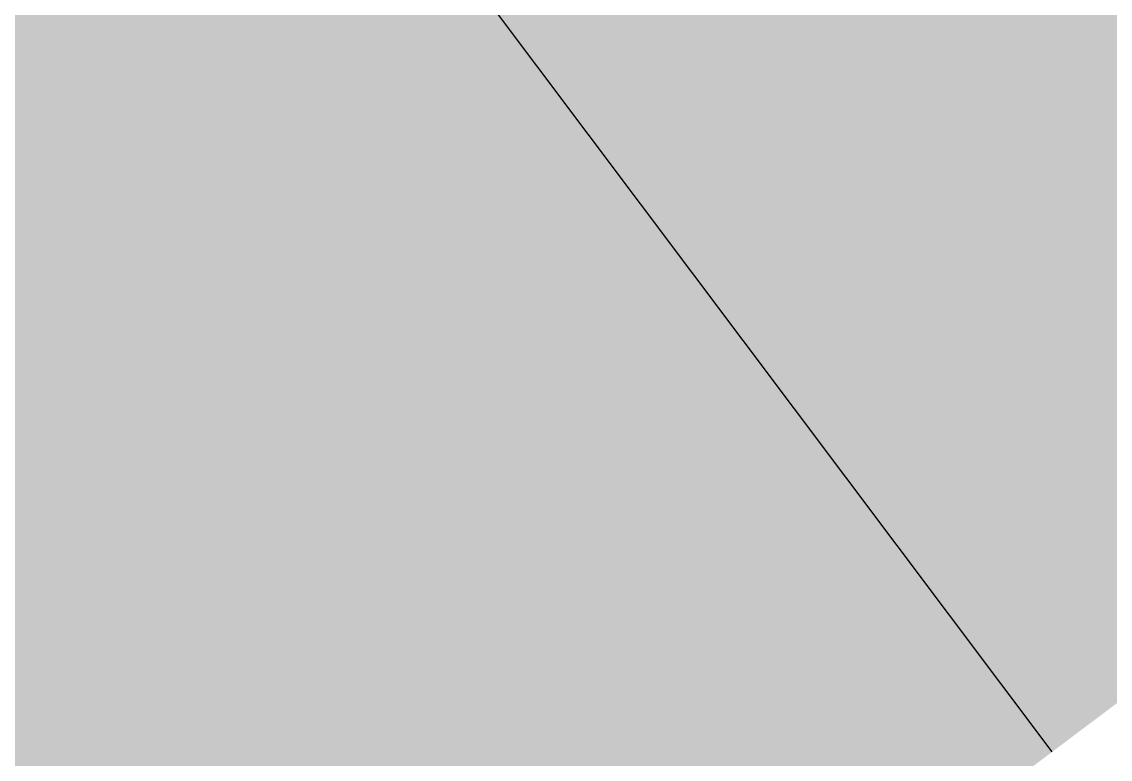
# Model space of a CAD drawing. Header units: metres. Extents: x 319070 to 324072, y 7409258 to 7428295.
# Drawn here: x 321098.452 to 321101.848, y 7409545.721 to 7409548.022 of the extents above; entities that cross this region are included whole.
import ezdxf
from ezdxf.enums import TextEntityAlignment as Align

# ---------------------------------------------------------------- set-up
doc = ezdxf.new("R2010")
doc.units = ezdxf.units.M
doc.header["$LTSCALE"] = 1000
for name, color, linetype in [('F-HATCH-CPTM', 51, 'Continuous'), ('F-HZ-AMV', 3, 'Continuous'), ('U-HZ-AMV', 3, 'Continuous')]:
    doc.layers.add(name, color=color, linetype=linetype)
doc.layers.add('U-HZ-EIXO TIC', color=40, linetype='TIC_LINE', lineweight=30)
doc.layers.add('U-HZ-EIXO TIC AMPLIAÇÃO FUTURA', color=253, linetype='TIC_LINE', lineweight=30)
doc.styles.add('ARIAL', font='arial.ttf')
doc.styles.get("Standard").update_dxf_attribs({"font": 'simplex.shx'})
doc.linetypes.add('TIC_LINE', pattern='A,3.5,-0.25,["TIC",Standard,S=0.175,R=0,X=-0.05,Y=-0.1],-0.5', length=4.25)

# ---------------------------------------------------------------- blocks, each defined once
blk = doc.blocks.new('A$C31E060EE')
at = {"layer": 'U-HZ-EIXO TIC', "flags": 128}
blk.add_lwpolyline([(321101.6667, 7409545.7444), (321052.6529, 7409611.0103, 0.000213), (321047.0138, 7409618.5126, 0.000426), (321044.186, 7409622.2648, 0.000853), (321039.4554, 7409628.5083, 0.001066), (321035.6476, 7409633.4941, 0.001493), (321031.0453, 7409639.4565, 0.001706), (321026.9806, 7409644.6535, 0.002132), (321022.3711, 7409650.4547, 0.002345), (321018.129, 7409655.6965, 0.002772), (321013.4492, 7409661.3597, 0.002985), (321009.0385, 7409666.5736, 0.0713), (320890.782, 7409770.3638, 0.002849), (320885.3025, 7409773.8937, 0.002646), (320879.3664, 7409777.626, 0.002239), (320873.8846, 7409780.9984, 0.002035), (320867.8298, 7409784.6524, 0.001628), (320862.4146, 7409787.8665, 0.001425), (320856.2103, 7409791.498, 0.001018), (320851.028, 7409794.4974, 0.000814), (320844.5435, 7409798.2187, 0.000407), (320840.6487, 7409800.4413, 0.000204), (320832.8631, 7409804.8716, -0.000191), (320825.3302, 7409809.1578, -0.000382), (320821.5707, 7409811.3026, -0.000763), (320815.315, 7409814.8906, -0.000954), (320810.3257, 7409817.775, -0.001336), (320804.3575, 7409821.262, -0.001526), (320799.1583, 7409824.3397, -0.001908), (320793.3495, 7409827.8324, -0.002099), (320788.0998, 7409831.0464, -0.002481), (320782.4189, 7409834.5964, -0.002671), (320777.1836, 7409837.9435, -0.106451), (320609.5688, 7410005.8526, -0.003007), (320605.793, 7410011.7902, -0.002796), (320601.8024, 7410018.2296, -0.00237), (320598.1935, 7410024.1896, -0.002156), (320594.2815, 7410030.7842, -0.001726), (320590.8388, 7410036.6918, -0.001511), (320586.9448, 7410043.4743, -0.001079), (320583.7271, 7410049.1467, -0.000864), (320579.7285, 7410056.26, -0.000432), (320577.3396, 7410060.5357, -0.000216), (320572.5672, 7410069.1034), (320571.3263, 7410071.3334, 0.013876), (320558.5835, 7410092.8084), (320521.9348, 7410150.8392)], format="xyb", dxfattribs=at)
blk = doc.blocks.new('ACAD-1B-SEM FOTOS')
at = {"layer": 'U-HZ-EIXO TIC AMPLIAÇÃO FUTURA'}
blk.add_blockref('A$C31E060EE', (0, 0), dxfattribs=at)
at = {"layer": 'F-HZ-AMV', "style": 'ARIAL'}
for rotation, p in [(295.5839, (321971.581, 7422812.5536)), (115.5839, (321986.6249, 7422778.9482))]:
    blk.add_attdef('1:10', text='', height=2, rotation=rotation, dxfattribs=at).set_placement(p, align=Align.MIDDLE_CENTER)
at = {"layer": 'U-HZ-AMV', "style": 'ARIAL'}
for tag, rotation, p in [('1:18,5', 315.7381, (319638.1507, 7426229.864)), ('1:14', 335.825, (321321.5711, 7424682.5305)), ('1:14', 296.7481, (321471.2054, 7424550.7785)), ('1:14', 107.9288, (321494.4739, 7424491.4823)), ('1:12', 273.7946, (321325.2955, 7424262.385)), ('1:14', 313.6144, (323073.9197, 7421285.032)), ('1:14', 126.3999, (323112.9596, 7421237.4601)), ('1:14,5', 302.0509, (320493.6245, 7410186.7151)), ('1:14,5', 306.9146, (320501.0861, 7410184.2787))]:
    blk.add_attdef(tag, text='', height=2, rotation=rotation, dxfattribs=at).set_placement(p, align=Align.MIDDLE_CENTER)
at = {"layer": 'U-HZ-AMV', "color": 253, "style": 'ARIAL'}
for rotation, p in [(145.5442, (323476.0102, 7420867.7276)), (58.4759, (320151.6114, 7412087.2582)), (134.8912, (320158.209, 7410825.5527))]:
    blk.add_attdef('1:18,5', text='', height=2, rotation=rotation, dxfattribs=at).set_placement(p, align=Align.MIDDLE_CENTER)
at = {"layer": 'U-HZ-EIXO TIC AMPLIAÇÃO FUTURA', "style": 'ARIAL'}
blk.add_attdef('1:18,5', text='', height=2, rotation=132.2359, dxfattribs=at).set_placement((322529.9439, 7421959.258), align=Align.MIDDLE_CENTER)

msp = doc.modelspace()

# ---------------------------------------------------------------- hatches: boundary and pattern name
at = {"layer": 'F-HATCH-CPTM', "transparency": 33554559}
h = msp.add_hatch(color=256, dxfattribs=at)
h.dxf.hatch_style = 1
edge = h.paths.add_edge_path()
edge.add_line((321077.8026, 7409527.5779), (321077.6838, 7409527.7336))
edge.add_line((321077.6838, 7409527.7336), (321103.0408, 7409546.7763))
edge.add_line((321103.0408, 7409546.7763), (321079.8352, 7409577.1425))
edge.add_arc((315659.3609, 7405431.4493), 6824.098, 37.409522, 38.19097025)
edge.add_line((321022.7904, 7409650.6836), (321005.8576, 7409670.9635))
edge.add_line((321005.8576, 7409670.9635), (320980.7003, 7409649.2301))
edge.add_line((320980.7003, 7409649.2301), (320992.9142, 7409634.8076))
edge.add_line((320992.9142, 7409634.8076), (321007.2935, 7409617.1246))
edge.add_line((321007.2935, 7409617.1246), (321021.5226, 7409599.3126))
edge.add_line((321021.5226, 7409599.3126), (321049.8098, 7409563.5568))
edge.add_line((321049.8098, 7409563.5568), (321063.8556, 7409545.6055))
edge.add_line((321063.8556, 7409545.6055), (321077.8026, 7409527.5779))

# ---------------------------------------------------------------- block references
msp.add_blockref('ACAD-1B-SEM FOTOS', (0, 0))

doc.saveas('drawing.dxf')
